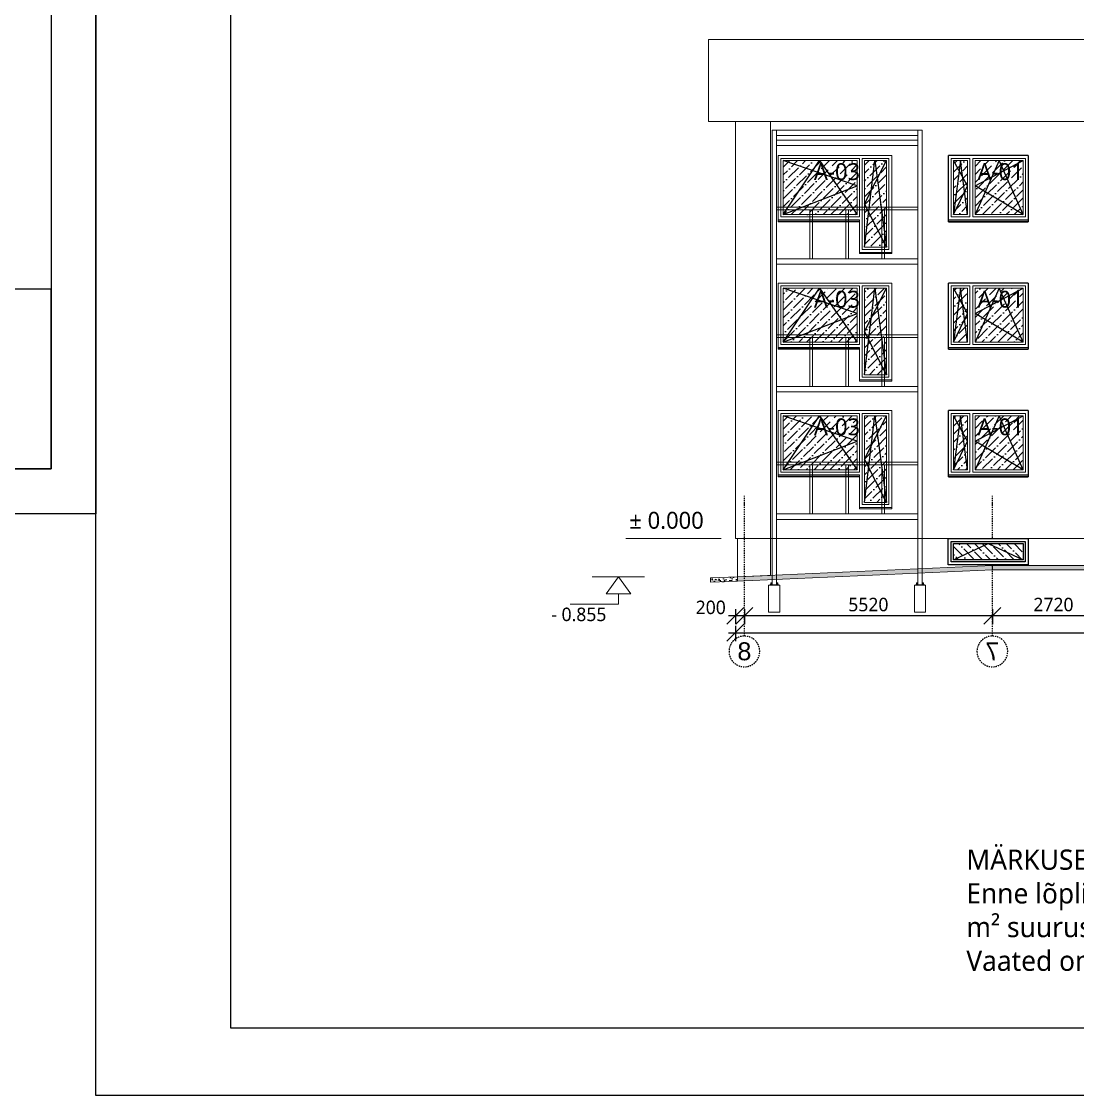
# Model space of a CAD drawing. Header units: millimetres. Extents: x 720925 to 840725318, y 793496 to 1061196.
# Drawn here: x 782267 to 805775, y 882996 to 906903 of the extents above; entities that cross this region are included whole.
import ezdxf
from ezdxf import colors
from ezdxf.entities.mleader import LeaderData, LeaderLine
from ezdxf.math import Vec2, Vec3

# ---------------------------------------------------------------- set-up
doc = ezdxf.new("R2010")
doc.units = ezdxf.units.MM
doc.header["$PDMODE"] = 2
doc.header["$PDSIZE"] = 5
doc.linetypes.add('DASHDOTX2', pattern=[50.8, 25.4, -12.7, 0, -12.7])
for name, color, linetype, lineweight in [('!ESP_Fassaad', 7, 'Continuous', 9), ('!ESP_Mõõt', 252, 'Continuous', 5), ('AVATÄITED VAADETEL', 7, 'Continuous', 9)]:
    doc.layers.add(name, color=color, linetype=linetype, lineweight=lineweight)
doc.layers.add('!ESP_no_print', color=252, linetype='Continuous', plot=False)
doc.layers.add('!ESP_Tekst', color=7, linetype='Continuous')
doc.layers.add('!ESP_Teljed', color=30, linetype='DASHDOTX2')
doc.styles.add('Annotative', font='malgunsl.ttf', dxfattribs={"height": 2})
doc.styles.add('Arial', font='arial.ttf')
doc.dimstyles.new('Annotative', dxfattribs={"dimtxt": 2, "dimasz": 2.5, "dimexe": 1.25, "dimexo": 0.625, "dimtad": 1, "dimdec": 0, "dimrnd": 5, "dimtxsty": 'Annotative', "dimblk": 'OBLIQUE', "dimcen": 0, "dimdle": 1, "dimadec": 0, "dimazin": 0, "dimtfac": 1, "dimtdec": 0, "dimtmove": 0, "dimatfit": 3, "dimfxl": 1, "dimfxlon": 1, "dimarcsym": 1})

# ---------------------------------------------------------------- blocks, each defined once
blk = doc.blocks.new('A$Cccaf8551')
at = {"layer": '!ESP_Teljed'}
for points in [[(34480, -3120), (34480, 0)], [(40000, -3120), (40000, 0)]]:
    blk.add_lwpolyline(points, dxfattribs=at)
for centre in [(34480, -3462), (40000, -3462)]:
    blk.add_circle(centre, 342, dxfattribs=at)
at = {"layer": '!ESP_Teljed', "char_height": 400, "width": 684.66, "attachment_point": 5, "style": 'Arial'}
for s, insert in [('7', (34480, -3462)), ('8', (40000, -3462))]:
    blk.add_mtext(s, dxfattribs=dict(at, insert=insert))
blk = doc.blocks.new('väikeaken')
at = {"linetype": 'ByBlock'}
blk.add_wipeout([(-54592, 228105), (-56372, 228105), (-56372, 226630), (-54592, 226630)], dxfattribs=at)
blk.add_lwpolyline([(-54592, 226630), (-56372, 226630), (-56372, 228105), (-54592, 228105)], close=True)
blk.add_wipeout([(-54592, 228105), (-56372, 228105), (-56372, 226630), (-54592, 226630)])
blk.add_wipeout([(-56372, 228105), (-54592, 228105), (-54592, 226630), (-56372, 226630)], dxfattribs=at)
blk.add_lwpolyline([(-56372, 226630), (-54592, 226630), (-54592, 228105), (-56372, 228105)], close=True)
blk.add_wipeout([(-54592, 228105), (-56372, 228105), (-56372, 226630), (-54592, 226630)])
h = blk.add_hatch()
h.set_pattern_fill('ANSI36', color=256, scale=1000)
h.set_pattern_definition([(45, (-56312.02, 226834.15), (66.291, 243.068), [312.5, -62.5, 0, -62.5])])
h.paths.add_polyline_path([(-56257, 227990), (-55942, 227990), (-55942, 226789), (-56257, 226788)])
h.paths.add_polyline_path([(-55777, 227990), (-54707, 227990), (-54707, 226788), (-55777, 226788)])
for points in [[(-56257, 226788), (-55942, 227427), (-56257, 227990)], [(-55942, 226788), (-56100, 227990), (-56257, 226788)]]:
    blk.add_lwpolyline(points)
at = {"ltscale": 15}
for points in [[(-54707, 226788), (-55242, 227990), (-55777, 226788)], [(-54707, 226788), (-55777, 227427), (-54707, 227990)]]:
    blk.add_lwpolyline(points, dxfattribs=at)
at = {"layer": 'AVATÄITED VAADETEL'}
for points in [[(-56372, 226644), (-54592, 226644), (-54592, 228105), (-56372, 228105)], [(-56372, 226673), (-54592, 226673), (-54592, 228105), (-56372, 228105)], [(-56307, 226738), (-55892, 226738), (-55892, 228040), (-56307, 228040)], [(-56257, 226788), (-55942, 226788), (-55942, 227990), (-56257, 227990)], [(-55827, 226738), (-54657, 226738), (-54657, 228040), (-55827, 228040)], [(-55777, 226788), (-54707, 226788), (-54707, 227990), (-55777, 227990)], [(-56372, 226644), (-54592, 226644), (-54592, 226673), (-56372, 226673)], [(-56372, 226630), (-54592, 226630), (-54592, 226644), (-56372, 226644)]]:
    blk.add_lwpolyline(points, close=True, dxfattribs=at)
blk = doc.blocks.new('A$Cbcc0dcf3')
at = {"linetype": 'ByBlock'}
blk.add_wipeout([(0, 0), (1780, 0), (1780, -590), (0, -590)], dxfattribs=at)
blk.add_lwpolyline([(0, 0), (0, -590), (1780, -590), (1780, 0)], close=True)
blk.add_wipeout([(1780, 0), (0, 0), (0, -590), (1780, -590)])
h = blk.add_hatch()
h.set_pattern_fill('ANSI36', color=256, scale=1000)
h.set_pattern_definition([(45, (564, -1272.17), (66.291, 243.068), [312.5, -62.5, 0, -62.5])])
h.paths.add_polyline_path([(1664, -116), (116, -116), (116, -474), (1664, -474)])
for points in [[(1780, 0), (0, 0), (0, -590), (1780, -590)], [(1714, -66), (66, -66), (66, -524), (1714, -524)], [(1664, -116), (116, -116), (116, -474), (1664, -474)]]:
    blk.add_lwpolyline(points, close=True)
blk.add_lwpolyline([(1664, -474), (890, -116), (116, -474)])
blk = doc.blocks.new('A$Ce865888e')
at = {"lineweight": 0}
blk.add_wipeout([(0, 0), (2530, 0), (2530, -2200), (1810, -2200), (1810, -1475), (0, -1475)], dxfattribs=at)
h = blk.add_hatch()
h.set_pattern_fill('ANSI36', color=256, scale=1000)
h.set_pattern_definition([(45, (-855421.06, -721637.28), (66.291261, 243.067956), [312.5, -62.5, 0, -62.5])])
h.paths.add_polyline_path([(2415, -115), (1925, -115), (1925, -2042), (2415, -2042)])
h.paths.add_polyline_path([(1760, -115), (115, -115), (115, -1317), (1760, -1317)])
at = {"ltscale": 15}
for points in [[(115, -1317), (923, -115), (1760, -1317)], [(115, -1317), (1760, -679), (115, -115)]]:
    blk.add_lwpolyline(points, dxfattribs=at)
for points in [[(2415, -2042), (1925, -1079), (2415, -115)], [(1925, -2042), (2155, -115), (2415, -2042)]]:
    blk.add_lwpolyline(points)
at = {"layer": 'AVATÄITED VAADETEL'}
for points in [[(2530, -2186), (1810, -2186), (1810, -1461), (0, -1461), (0, 0), (2530, 0)], [(2530, -2157), (1810, -2157), (1810, -1432), (0, -1432), (0, 0), (2530, 0)], [(1810, -1367), (65, -1367), (65, -65), (1810, -65)], [(1760, -1317), (115, -1317), (115, -115), (1760, -115)], [(2465, -2092), (1875, -2092), (1875, -65), (2465, -65)], [(2415, -2042), (1925, -2042), (1925, -115), (2415, -115)], [(1810, -1461), (0, -1461), (0, -1432), (1810, -1432)], [(1810, -1475), (0, -1475), (0, -1461), (1810, -1461)]]:
    blk.add_lwpolyline(points, close=True, dxfattribs=at)
blk = doc.blocks.new('*U523')
at = {"color": 150, "linetype": 'Continuous'}
blk.add_line((0, 0), (7.75, 0), dxfattribs=at)
at = {"color": 251, "linetype": 'Continuous'}
for p, q in [((3.88, 0), (2.05, -2.51)), ((3.88, 0), (5.7, -2.51)), ((5.7, -2.51), (2.05, -2.51)), ((3.88, -4.07), (3.88, -2.51)), ((3.88, -4.07), (11.02, -4.07))]:
    blk.add_line(p, q, dxfattribs=at)
at = {"color": 7, "style": 'Annotative'}
blk.add_attdef('-KÕRGUSMÄRK', (-2.84, -6.57), '', height=2, dxfattribs=at)
blk = doc.blocks.new('_Oblique')
at = {"color": 0, "linetype": 'ByBlock', "lineweight": -2}
blk.add_line((-0.5, -0.5), (0.5, 0.5), dxfattribs=at)
blk = doc.blocks.new('*D557')
at = {"layer": '!ESP_Mõõt', "color": 0, "lineweight": -2, "transparency": 16777216}
for p, q in [((806749, 893675), (803729, 893675)), ((803879, 893825), (803879, 893487)), ((806599, 893825), (806599, 893487))]:
    blk.add_line(p, q, dxfattribs=at)
at = {"layer": 'Defpoints', "color": 0, "lineweight": 0, "transparency": 16777216}
for p in [(803879, 894473), (806599, 894382), (803879, 893675)]:
    blk.add_point(p, dxfattribs=at)
at = {"layer": '!ESP_Mõõt', "color": 0, "lineweight": -2, "transparency": 16777216, "xscale": 375, "yscale": 375, "zscale": 375, "rotation": 180}
blk.add_blockref('_Oblique', (803879, 893675), dxfattribs=at)
at = {"layer": '!ESP_Mõõt', "color": 0, "lineweight": -2, "transparency": 16777216, "xscale": 375, "yscale": 375, "zscale": 375}
blk.add_blockref('_Oblique', (806599, 893675), dxfattribs=at)
at = {"layer": '!ESP_Mõõt', "color": 0, "lineweight": 0, "transparency": 16777216, "insert": (805239, 893923), "char_height": 300, "attachment_point": 5, "style": 'Annotative'}
blk.add_mtext('2720', dxfattribs=at)
blk = doc.blocks.new('*D558')
at = {"layer": '!ESP_Mõõt', "color": 0, "lineweight": -2, "transparency": 16777216}
for p, q in [((804029, 893675), (798209, 893675)), ((798359, 893825), (798359, 893487)), ((803879, 893825), (803879, 893487))]:
    blk.add_line(p, q, dxfattribs=at)
at = {"layer": 'Defpoints', "color": 0, "lineweight": 0, "transparency": 16777216}
for p in [(803879, 894473), (798359, 894237), (798359, 893675)]:
    blk.add_point(p, dxfattribs=at)
at = {"layer": '!ESP_Mõõt', "color": 0, "lineweight": -2, "transparency": 16777216, "xscale": 375, "yscale": 375, "zscale": 375, "rotation": 180}
blk.add_blockref('_Oblique', (798359, 893675), dxfattribs=at)
at = {"layer": '!ESP_Mõõt', "color": 0, "lineweight": -2, "transparency": 16777216, "xscale": 375, "yscale": 375, "zscale": 375}
blk.add_blockref('_Oblique', (803879, 893675), dxfattribs=at)
at = {"layer": '!ESP_Mõõt', "color": 0, "lineweight": 0, "transparency": 16777216, "insert": (801119, 893923), "char_height": 300, "attachment_point": 5, "style": 'Annotative'}
blk.add_mtext('5520', dxfattribs=at)
blk = doc.blocks.new('*D559')
at = {"layer": '!ESP_Mõõt', "color": 0, "lineweight": -2, "transparency": 16777216}
for p, q in [((798159, 893448), (798159, 893110)), ((838559, 893448), (838559, 893110)), ((798009, 893298), (838709, 893298))]:
    blk.add_line(p, q, dxfattribs=at)
at = {"layer": 'Defpoints', "color": 0, "lineweight": 0, "transparency": 16777216}
for p in [(798159, 895220), (838559, 895220), (838559, 893298)]:
    blk.add_point(p, dxfattribs=at)
at = {"layer": '!ESP_Mõõt', "color": 0, "lineweight": -2, "transparency": 16777216, "xscale": 375, "yscale": 375, "zscale": 375, "rotation": 180}
blk.add_blockref('_Oblique', (798159, 893298), dxfattribs=at)
at = {"layer": '!ESP_Mõõt', "color": 0, "lineweight": -2, "transparency": 16777216, "xscale": 375, "yscale": 375, "zscale": 375}
blk.add_blockref('_Oblique', (838559, 893298), dxfattribs=at)
at = {"layer": '!ESP_Mõõt', "color": 0, "lineweight": 0, "transparency": 16777216, "insert": (818359, 893547), "char_height": 300, "attachment_point": 5, "style": 'Annotative'}
blk.add_mtext('40400', dxfattribs=at)
blk = doc.blocks.new('*D552')
at = {"layer": '!ESP_Mõõt', "color": 0, "lineweight": -2, "transparency": 16777216}
for p, q in [((798509, 893675), (798009, 893675)), ((798159, 893825), (798159, 893487)), ((798359, 893825), (798359, 893487))]:
    blk.add_line(p, q, dxfattribs=at)
at = {"layer": 'Defpoints', "color": 0, "lineweight": 0, "transparency": 16777216}
for p in [(798159, 895220), (798359, 894237), (798159, 893675)]:
    blk.add_point(p, dxfattribs=at)
at = {"layer": '!ESP_Mõõt', "color": 0, "lineweight": -2, "transparency": 16777216, "xscale": 375, "yscale": 375, "zscale": 375, "rotation": 180}
blk.add_blockref('_Oblique', (798159, 893675), dxfattribs=at)
at = {"layer": '!ESP_Mõõt', "color": 0, "lineweight": -2, "transparency": 16777216, "xscale": 375, "yscale": 375, "zscale": 375}
blk.add_blockref('_Oblique', (798359, 893675), dxfattribs=at)
at = {"layer": '!ESP_Mõõt', "color": 0, "lineweight": 0, "transparency": 16777216, "insert": (797610, 893860), "char_height": 300, "attachment_point": 5, "style": 'Annotative'}
blk.add_mtext('200', dxfattribs=at)
blk = doc.blocks.new('_Dot')
at = {"color": 0, "linetype": 'ByBlock', "lineweight": -2}
blk.add_line((-0.5, 0), (-1, 0), dxfattribs=at)
at = {"color": 0, "linetype": 'ByBlock', "lineweight": -2, "const_width": 0.5}
blk.add_lwpolyline([(-0.25, 0, 1), (0.25, 0, 1)], format="xyb", close=True, dxfattribs=at)
blk = doc.blocks.new('A$C361e8574')
at = {"layer": '!ESP_Fassaad', "color": 8}
for points in [[(0, -9877), (100, -9877), (100, 244), (0, 244)], [(100, 244), (3245, 244), (3245, 124), (100, 124)], [(3245, -9877), (3345, -9877), (3345, 244), (3245, 244)], [(100, 19), (3245, 19), (3245, -101), (100, -101)], [(100, -1470), (3245, -1470), (3245, -1530), (100, -1530)], [(840, -1530), (900, -1530), (900, -2620), (840, -2620)], [(1642, -1530), (1702, -1530), (1702, -2620), (1642, -2620)], [(2444, -1530), (2504, -1530), (2504, -2620), (2444, -2620)], [(100, -2620), (3245, -2620), (3245, -2740), (100, -2740)], [(100, -4310), (3245, -4310), (3245, -4370), (100, -4370)], [(840, -4370), (900, -4370), (900, -5460), (840, -5460)], [(1642, -4370), (1702, -4370), (1702, -5460), (1642, -5460)], [(2444, -4370), (2504, -4370), (2504, -5460), (2444, -5460)], [(100, -5460), (3245, -5460), (3245, -5580), (100, -5580)], [(100, -7150), (3245, -7150), (3245, -7210), (100, -7210)], [(840, -7210), (900, -7210), (900, -8300), (840, -8300)], [(1642, -7210), (1702, -7210), (1702, -8300), (1642, -8300)], [(2444, -7210), (2504, -7210), (2504, -8300), (2444, -8300)], [(100, -8300), (3245, -8300), (3245, -8420), (100, -8420)], [(-75, -10487), (175, -10487), (175, -9887), (-75, -9887)], [(-50, -9877), (150, -9877), (150, -9887), (-50, -9887)], [(-32, -9864), (-8, -9864), (-8, -9877), (-32, -9877)], [(-28, -9837), (-12, -9837), (-12, -9887), (-28, -9887)], [(108, -9864), (132, -9864), (132, -9877), (108, -9877)], [(112, -9837), (128, -9837), (128, -9887), (112, -9887)], [(3170, -10487), (3420, -10487), (3420, -9887), (3170, -9887)], [(3195, -9877), (3395, -9877), (3395, -9887), (3195, -9887)], [(3213, -9864), (3237, -9864), (3237, -9877), (3213, -9877)], [(3217, -9837), (3233, -9837), (3233, -9887), (3217, -9887)], [(3353, -9864), (3377, -9864), (3377, -9877), (3353, -9877)], [(3357, -9837), (3373, -9837), (3373, -9887), (3357, -9887)]]:
    blk.add_lwpolyline(points, close=True, dxfattribs=at)

msp = doc.modelspace()

# ---------------------------------------------------------------- hatches: boundary and pattern name
at = {"lineweight": 0, "true_color": 0x636466}
h = msp.add_hatch(dxfattribs=at)
h.set_pattern_fill('AR-CONC', color=251)
h.set_pattern_definition([(50, (0, -60963.7), (182.184669, -15.939086), [19.05, -209.55]), (355, (0, -60963.7), (-35.243421, 191.056845), [15.24, -167.640584]), (100.451445, (15.18, -60965.03), (146.941247, 175.117752), [16.19001, -178.090245]), (46.1842, (0, -60912.9), (271.07904, -42.042328), [28.575, -314.325]), (96.635558, (22.6, -60916.4), (237.404134, 247.426125), [24.285023, -267.13561]), (351.18415, (0, -60912.9), (237.404134, 247.426125), [22.85997, -251.45973]), (21, (25.4, -60925.6), (151.614391, -102.265198), [19.05, -209.55]), (326, (25.4, -60925.6), (61.802028, 184.187966), [15.24, -167.64]), (71.451445, (38.03, -60934.12), (213.41642, 81.92277), [16.19001, -178.089938]), (37.5, (0, -60963.7), (3.0886033, 84.555039), [0, -165.608, 0, -170.18, 0, -168.275]), (7.5, (0, -60963.7), (66.8196625, 100.180575), [0, -97.028, 0, -161.798, 0, -64.135]), (327.5, (-56.64, -60963.7), (135.590595, -5.728744), [0, -63.5, 0, -198.12, 0, -262.89]), (317.5, (-82.04, -60963.7), (148.129181, 25.426491), [0, -82.55, 0, -131.572, 0, -186.69])])
h.paths.add_polyline_path([(803879, 894796.4), (798359, 894548.2), (798359, 894448.2), (803879, 894696.4)])
h.paths.add_polyline_path([(798359, 894548.2), (798208.9, 894541.4), (798208.9, 894441.4), (798359, 894448.2)])
h = msp.add_hatch(dxfattribs=at)
h.set_pattern_fill('AR-CONC', color=251)
h.set_pattern_definition([(50, (-13095, -59987.33), (182.184669, -15.939086), [19.05, -209.55]), (355, (-13095, -59987.33), (-35.243421, 191.056845), [15.24, -167.640584]), (100.451445, (-13079.82, -59988.66), (146.941247, 175.117752), [16.19001, -178.090245]), (46.1842, (-13095, -59936.53), (271.07904, -42.042328), [28.575, -314.325]), (96.635558, (-13072.4, -59940.04), (237.404134, 247.426125), [24.285023, -267.13561]), (351.18415, (-13095, -59936.53), (237.404134, 247.426125), [22.85997, -251.45973]), (21, (-13069.6, -59949.23), (151.614391, -102.265198), [19.05, -209.55]), (326, (-13069.6, -59949.23), (61.802028, 184.187966), [15.24, -167.64]), (71.451445, (-13056.97, -59957.76), (213.41642, 81.92277), [16.19001, -178.089938]), (37.5, (-13095, -59987.335), (3.0886033, 84.555039), [0, -165.608, 0, -170.18, 0, -168.275]), (7.5, (-13095, -59987.335), (66.8196625, 100.180575), [0, -97.028, 0, -161.798, 0, -64.135]), (327.5, (-13151.64, -59987.335), (135.590595, -5.728744), [0, -63.5, 0, -198.12, 0, -262.89]), (317.5, (-13177.04, -59987.33), (148.129181, 25.426491), [0, -82.55, 0, -131.572, 0, -186.69])])
h.paths.add_polyline_path([(803879, 894796.4), (832904, 894796.4), (832904, 894696.4), (803879, 894696.4)])
h = msp.add_hatch(dxfattribs=at)
h.set_pattern_fill('AR-CONC', color=251)
h.set_pattern_definition([(50, (302.82, -61198.7), (182.184669, -15.939086), [19.05, -209.55]), (355, (302.82, -61198.7), (-35.243421, 191.056845), [15.24, -167.640584]), (100.451445, (318, -61200.03), (146.941247, 175.117752), [16.19001, -178.090245]), (46.1842, (302.82, -61147.9), (271.07904, -42.042328), [28.575, -314.325]), (96.635558, (325.4, -61151.4), (237.404134, 247.426125), [24.285023, -267.13561]), (351.18415, (302.82, -61147.9), (237.404134, 247.426125), [22.85997, -251.45973]), (21, (328.22, -61160.6), (151.614391, -102.265198), [19.05, -209.55]), (326, (328.22, -61160.6), (61.802028, 184.187966), [15.24, -167.64]), (71.451445, (340.85, -61169.12), (213.41642, 81.92277), [16.19001, -178.089938]), (37.5, (302.82, -61198.7), (3.0886033, 84.555039), [0, -165.608, 0, -170.18, 0, -168.275]), (7.5, (302.82, -61198.7), (66.8196625, 100.180575), [0, -97.028, 0, -161.798, 0, -64.135]), (327.5, (246.18, -61198.7), (135.590595, -5.728744), [0, -63.5, 0, -198.12, 0, -262.89]), (317.5, (220.78, -61198.7), (148.129181, 25.426491), [0, -82.55, 0, -131.572, 0, -186.69])])
h.paths.add_polyline_path([(797601.4, 894521.4), (797601.4, 894421.4), (798208.9, 894441.4), (798208.9, 894541.4)])

# ---------------------------------------------------------------- linework, layer by layer
at = {"layer": '!ESP_Fassaad'}
for points in [[(797559, 904673.4), (839159, 904673.4), (839159, 906505.5), (797559, 906505.5)], [(798159, 904673.4), (838559, 904673.4), (838559, 895396.4), (798159, 895396.4)], [(803803.5, 895396.4), (803879, 895396.4), (803879, 894796.4), (798209, 894541.4), (798209, 895396.4), (803290.5, 895396.4)]]:
    msp.add_lwpolyline(points, close=True, dxfattribs=at)
for points in [[(803879, 895396.4), (798159, 895396.4), (798159, 904673.4), (838559, 904673.4), (838559, 895396.4), (832914.6, 895396.4)], [(797842.5, 895396.4), (795720.9, 895396.4)], [(803879, 894796.4), (803879, 894696.4), (798208.9, 894441.4), (798208.9, 894541.4), (803879, 894796.4)], [(803879, 894796.4), (803879, 894696.4), (832904, 894696.4), (832904, 894796.4), (803879, 894796.4)], [(798208.9, 894541.4), (797601.4, 894521.4), (797601.4, 894421.4), (798208.9, 894441.4), (798208.9, 894541.4)]]:
    msp.add_lwpolyline(points, dxfattribs=at)
at = {"layer": '!ESP_no_print'}
for points in [[(783925, 927546), (846925, 927546), (846925, 882996), (783925, 882996)], [(786925, 926046), (845425, 926046), (845425, 884496), (786925, 884496)], [(741925, 925645.1), (783925, 925645.1), (783925, 895945.1), (741925, 895945.1)], [(743925, 924645.1), (782925, 924645.1), (782925, 896945.1), (743925, 896945.1)], [(764925, 900945.1), (764925, 896945.1), (782925, 896945.1), (782925, 900945.1)]]:
    msp.add_lwpolyline(points, close=True, dxfattribs=at)
at = {"lineweight": 0}
for points in [[(798159, 904673.4), (798939, 904673.4), (798939, 895396.4), (798159, 895396.4)], [(798939, 895396.4), (798209, 895396.4), (798209, 894541.4), (798939, 894574.3)]]:
    msp.add_lwpolyline(points, close=True, dxfattribs=at)

# ---------------------------------------------------------------- block references
at = {"layer": '!ESP_Mõõt', "linetype": 'Continuous'}
ref = msp.add_blockref('*U523', (796135.9, 894541.4), dxfattribs=dict(at, xscale=-150, yscale=150, zscale=150))
ref.add_attrib('-KÕRGUSMÄRK', '- 0.855', (794061.9, 893556.1), dxfattribs={"layer": '0', "color": 7, "height": 300, "style": 'Annotative'})
at = {"lineweight": 0, "xscale": -1}
msp.add_blockref('A$Cccaf8551', (838359, 896343.3), dxfattribs=at)

# ---------------------------------------------------------------- texts
at = {"layer": '!ESP_Tekst', "linetype": 'Continuous', "insert": (796626.8, 895987.4), "char_height": 375, "width": 5934.326, "attachment_point": 2, "style": 'Annotative'}
msp.add_mtext('%%P 0.000', dxfattribs=at)
at = {"layer": '!ESP_Tekst', "insert": (803299.7, 888471.2), "char_height": 450, "width": 14935.19, "attachment_point": 1, "style": 'Annotative'}
msp.add_mtext('{\\fMalgun Gothic Semilight|b0|i0|c0|p34;MÄRKUSED:\\PEnne lõplikku värvivalikut teostada proovivärvimine 1 m² suurusel pinnal ning hinnata värvi sobivust.\\PVaated on koostatud inventariseerimisjooniste alusel.}', dxfattribs=at)

# ---------------------------------------------------------------- dimensions: what is measured, and where the dimension line sits
at = {"layer": '!ESP_Mõõt', "lineweight": 0}
dim = msp.add_linear_dim(base=(798159, 893674.5), p1=(798359, 894237.1), p2=(798159, 895219.8), angle=180, dimstyle='Annotative', dxfattribs=at)
dim.commit()
dim.dimension.update_dxf_attribs({"geometry": '*D552', "text_midpoint": (797610.2, 893610.9), "dimtype": 160})
for base, p1, p2, picture, middle in [((798359, 893674.5), (803879, 894472.6), (798359, 894237.1), '*D558', (801119, 893923.5)), ((803879, 893674.5), (806599, 894382), (803879, 894472.6), '*D557', (805239, 893923.5))]:
    dim = msp.add_linear_dim(base=base, p1=p1, p2=p2, angle=180, dimstyle='Annotative', dxfattribs=at)
    dim.commit()
    dim.dimension.update_dxf_attribs({"geometry": picture, "text_midpoint": middle})

# ---------------------------------------------------------------- leaders
at = {"layer": '!ESP_Tekst'}
ml = msp.add_multileader_mtext('Standard', dxfattribs=at)
ml.set_content('MINERAALVILL', color=256, style='Annotative')
ml.set_leader_properties(color=256)
ml.set_arrow_properties(name='DOT')
ml.build(insert=Vec2(0, 0))
ml.multileader.update_dxf_attribs({"leader_type": 0, "has_dogleg": 0, "text_left_attachment_type": 5, "text_right_attachment_type": 5, "dogleg_length": 0.036, "arrow_head_size": 0, "scale": 100})
ctx = ml.context
ctx.base_point, ctx.scale, ctx.char_height, ctx.arrow_head_size, ctx.landing_gap_size, ctx.plane_origin = Vec3(724933.4, 906453.2), 100, 250, 0, 0.9, Vec3(724755.6, 906372.2)
ctx.left_attachment, ctx.right_attachment = 5, 5
notes = []
notes.append((ctx, [(0, (1, 1, 0), (724929.8, 906453.2), (1, 0), 3.6, [(0, [(724930, 906453.2)], 0, [])])]))
ctx.mtext.insert, ctx.mtext.width, ctx.mtext.flow_direction = Vec3(724934.3, 906753.2), 8400003.837, 5
ml = msp.add_multileader_mtext('Standard', dxfattribs=at)
ml.set_content('VAHTPOLÜSTÜREEN EPS 120 PERIMEETER', color=256, style='Annotative')
ml.set_leader_properties(color=256)
ml.set_arrow_properties(name='DOT')
ml.build(insert=Vec2(0, 0))
ml.multileader.update_dxf_attribs({"leader_type": 0, "has_dogleg": 0, "text_left_attachment_type": 5, "text_right_attachment_type": 5, "dogleg_length": 0.036, "arrow_head_size": 0, "scale": 100})
ctx = ml.context
ctx.base_point, ctx.scale, ctx.char_height, ctx.arrow_head_size, ctx.landing_gap_size, ctx.plane_origin = Vec3(724933.4, 905853.2), 100, 250, 0, 0.9, Vec3(724755.6, 905772.2)
ctx.left_attachment, ctx.right_attachment = 5, 5
notes.append((ctx, [(0, (1, 1, 0), (724929.8, 905853.2), (1, 0), 3.6, [(0, [(724930, 905853.2)], 0, [])])]))
ctx.mtext.insert, ctx.mtext.width, ctx.mtext.flow_direction = Vec3(724934.3, 906204.5), 8400003.837, 5
ml = msp.add_multileader_mtext('Standard', dxfattribs=at)
ml.set_content('LAMMUTATAV KONSTRUKTSIOON', color=256, style='Annotative')
ml.set_leader_properties(color=256)
ml.set_arrow_properties(name='DOT')
ml.build(insert=Vec2(0, 0))
ml.multileader.update_dxf_attribs({"leader_type": 0, "has_dogleg": 0, "text_left_attachment_type": 5, "text_right_attachment_type": 5, "dogleg_length": 0.036, "arrow_head_size": 0, "scale": 100})
ctx = ml.context
ctx.base_point, ctx.scale, ctx.char_height, ctx.arrow_head_size, ctx.landing_gap_size, ctx.plane_origin = Vec3(724933.4, 905253.2), 100, 250, 0, 0.9, Vec3(724755.6, 905172.2)
ctx.left_attachment, ctx.right_attachment = 5, 5
notes.append((ctx, [(0, (1, 1, 0), (724929.8, 905253.2), (1, 0), 3.6, [(0, [(724930, 905253.2)], 0, [])])]))
ctx.mtext.insert, ctx.mtext.width, ctx.mtext.flow_direction = Vec3(724934.3, 905557.5), 8400003.837, 5
ml = msp.add_multileader_mtext('Standard', dxfattribs=at)
ml.set_content('PROJEKTEERITAV KONSTRUKTSIOON', color=256, style='Annotative')
ml.set_leader_properties(color=256)
ml.set_arrow_properties(name='DOT')
ml.build(insert=Vec2(0, 0))
ml.multileader.update_dxf_attribs({"leader_type": 0, "has_dogleg": 0, "text_left_attachment_type": 5, "text_right_attachment_type": 5, "dogleg_length": 0.036, "arrow_head_size": 0, "scale": 100})
ctx = ml.context
ctx.base_point, ctx.scale, ctx.char_height, ctx.arrow_head_size, ctx.landing_gap_size, ctx.plane_origin = Vec3(724933.4, 904653.2), 100, 250, 0, 0.9, Vec3(724755.6, 904572.2)
ctx.left_attachment, ctx.right_attachment = 5, 5
notes.append((ctx, [(0, (1, 1, 0), (724929.8, 904653.2), (1, 0), 3.6, [(0, [(724930, 904653.2)], 0, [])])]))
ctx.mtext.insert, ctx.mtext.width, ctx.mtext.flow_direction = Vec3(724934.3, 904957.5), 8400003.837, 5
for ctx, leaders in notes:
    for number, flags, end, landing, length, lines in leaders:
        leader = LeaderData()
        leader.index, (leader.has_last_leader_line, leader.has_dogleg_vector, leader.attachment_direction) = number, flags
        leader.last_leader_point, leader.dogleg_vector, leader.dogleg_length = Vec3(end), Vec3(landing), length
        for number, points, colour, breaks in lines:
            line = LeaderLine()
            line.index, line.vertices, line.color, line.breaks = number, Vec3.list(points), colors.encode_raw_color(colour), breaks
            leader.lines.append(line)
        ctx.leaders.append(leader)

# ---------------------------------------------------------------- next in the draw order: block references
at = {"lineweight": 0}
for p in [(799109, 903921.4), (799109, 901081.4), (799109, 898241.4)]:
    msp.add_blockref('A$Ce865888e', p, dxfattribs=at)
for p in [(859271.1, 675816.1), (859271.1, 672976.1), (859271.1, 670136.1)]:
    msp.add_blockref('väikeaken', p)
at = {"lineweight": 0, "xscale": -1}
msp.add_blockref('A$Cbcc0dcf3', (804679, 895396.4), dxfattribs=at)

# ---------------------------------------------------------------- next in the draw order: block references
msp.add_blockref('A$C361e8574', (802319, 904241.4), dxfattribs=at)

# ---------------------------------------------------------------- next in the draw order: texts
at = {"layer": '!ESP_Tekst', "char_height": 375, "width": 1016.405, "attachment_point": 3, "style": 'Annotative'}
for s, insert in [('A-03', (800935.2, 903748.5)), ('A-01', (804577.4, 903748.5)), ('A-03', (800935.2, 900908.5)), ('A-01', (804577.4, 900908.5)), ('A-03', (800935.2, 898068.5)), ('A-01', (804577.4, 898068.5))]:
    msp.add_mtext(s, dxfattribs=dict(at, insert=insert))

# ---------------------------------------------------------------- next in the draw order: dimensions: what is measured, and where the dimension line sits
at = {"layer": '!ESP_Mõõt', "lineweight": 0}
dim = msp.add_linear_dim(base=(838559, 893297.6), p1=(798159, 895219.8), p2=(838559, 895219.8), angle=180, dimstyle='Annotative', dxfattribs=at)
dim.commit()
dim.dimension.update_dxf_attribs({"geometry": '*D559', "text_midpoint": (818359, 893546.5)})

# ---------------------------------------------------------------- next in the draw order: leaders
at = {"layer": '!ESP_Tekst'}
ml = msp.add_multileader_mtext('Standard', dxfattribs=at)
ml.set_content('PUISTEVILL', color=256, style='Annotative')
ml.set_leader_properties(color=256)
ml.set_arrow_properties(name='DOT')
ml.build(insert=Vec2(0, 0))
ml.multileader.update_dxf_attribs({"leader_type": 0, "has_dogleg": 0, "text_left_attachment_type": 5, "text_right_attachment_type": 5, "dogleg_length": 0.036, "arrow_head_size": 0, "scale": 100})
ctx = ml.context
ctx.base_point, ctx.scale, ctx.char_height, ctx.arrow_head_size, ctx.landing_gap_size, ctx.plane_origin = Vec3(724933.4, 904053.2), 100, 250, 0, 0.9, Vec3(724755.6, 903972.2)
ctx.left_attachment, ctx.right_attachment = 5, 5
notes = []
notes.append((ctx, [(0, (1, 1, 0), (724929.8, 904053.2), (1, 0), 3.6, [(0, [(724930, 904053.2)], 0, [])])]))
ctx.mtext.insert, ctx.mtext.width, ctx.mtext.flow_direction = Vec3(724934.3, 904357.5), 8400003.837, 5
ml = msp.add_multileader_mtext('Standard', dxfattribs=at)
ml.set_content('OLEMASOLEV PUISTEVILL', color=256, style='Annotative')
ml.set_leader_properties(color=256)
ml.set_arrow_properties(name='DOT')
ml.build(insert=Vec2(0, 0))
ml.multileader.update_dxf_attribs({"leader_type": 0, "has_dogleg": 0, "text_left_attachment_type": 5, "text_right_attachment_type": 5, "dogleg_length": 0.036, "arrow_head_size": 0, "scale": 100})
ctx = ml.context
ctx.base_point, ctx.scale, ctx.char_height, ctx.arrow_head_size, ctx.landing_gap_size, ctx.plane_origin = Vec3(724933.4, 903453.2), 100, 250, 0, 0.9, Vec3(724755.6, 903372.2)
ctx.left_attachment, ctx.right_attachment = 5, 5
notes.append((ctx, [(0, (1, 1, 0), (724929.8, 903453.2), (1, 0), 3.6, [(0, [(724930, 903453.2)], 0, [])])]))
ctx.mtext.insert, ctx.mtext.width, ctx.mtext.flow_direction = Vec3(724934.3, 903757.5), 8400003.837, 5
ml = msp.add_multileader_mtext('Standard', dxfattribs=at)
ml.set_content('OLEMASOLEV KONSTRUKTSIOON', color=256, style='Annotative')
ml.set_leader_properties(color=256)
ml.set_arrow_properties(name='DOT')
ml.build(insert=Vec2(0, 0))
ml.multileader.update_dxf_attribs({"leader_type": 0, "has_dogleg": 0, "text_left_attachment_type": 5, "text_right_attachment_type": 5, "dogleg_length": 0.036, "arrow_head_size": 0, "scale": 100})
ctx = ml.context
ctx.base_point, ctx.scale, ctx.char_height, ctx.arrow_head_size, ctx.landing_gap_size, ctx.plane_origin = Vec3(724933.4, 902853.2), 100, 250, 0, 0.9, Vec3(724755.6, 902772.2)
ctx.left_attachment, ctx.right_attachment = 5, 5
notes.append((ctx, [(0, (1, 1, 0), (724929.8, 902853.2), (1, 0), 3.6, [(0, [(724930, 902853.2)], 0, [])])]))
ctx.mtext.insert, ctx.mtext.width, ctx.mtext.flow_direction = Vec3(724934.3, 903157.5), 8400003.837, 5
ml = msp.add_multileader_mtext('Standard', dxfattribs=at)
ml.set_content('EI60 TULETÕKKESEKTSIOONI ERALDUSJOON', color=256, style='Annotative')
ml.set_leader_properties(color=256)
ml.set_arrow_properties(name='DOT')
ml.build(insert=Vec2(0, 0))
ml.multileader.update_dxf_attribs({"leader_type": 0, "has_dogleg": 0, "text_left_attachment_type": 5, "text_right_attachment_type": 5, "dogleg_length": 0.036, "arrow_head_size": 0, "scale": 100})
ctx = ml.context
ctx.base_point, ctx.scale, ctx.char_height, ctx.arrow_head_size, ctx.landing_gap_size, ctx.plane_origin = Vec3(724933.4, 902294.9), 100, 250, 0, 0.9, Vec3(724755.6, 902236.8)
ctx.left_attachment, ctx.right_attachment = 5, 5
notes.append((ctx, [(0, (1, 1, 0), (724929.8, 902294.9), (1, 0), 3.6, [(0, [(724930, 902317.8)], 0, [])])]))
ctx.mtext.insert, ctx.mtext.width, ctx.mtext.flow_direction = Vec3(724934.3, 902655.6), 8400003.837, 5
ml = msp.add_multileader_mtext('Standard', dxfattribs=at)
ml.set_content('EI90 TULETÕKKESEKTSIOONI ERALDUSJOON', color=256, style='Annotative')
ml.set_leader_properties(color=256)
ml.set_arrow_properties(name='DOT')
ml.build(insert=Vec2(0, 0))
ml.multileader.update_dxf_attribs({"leader_type": 0, "has_dogleg": 0, "text_left_attachment_type": 5, "text_right_attachment_type": 5, "dogleg_length": 0.036, "arrow_head_size": 0, "scale": 100})
ctx = ml.context
ctx.base_point, ctx.scale, ctx.char_height, ctx.arrow_head_size, ctx.landing_gap_size, ctx.plane_origin = Vec3(724933.4, 901694.9), 100, 250, 0, 0.9, Vec3(724755.6, 901636.8)
ctx.left_attachment, ctx.right_attachment = 5, 5
notes.append((ctx, [(0, (1, 1, 0), (724929.8, 901694.9), (1, 0), 3.6, [(0, [(724930, 901717.8)], 0, [])])]))
ctx.mtext.insert, ctx.mtext.width, ctx.mtext.flow_direction = Vec3(724934.3, 902055.6), 8400003.837, 5
for ctx, leaders in notes:
    for number, flags, end, landing, length, lines in leaders:
        leader = LeaderData()
        leader.index, (leader.has_last_leader_line, leader.has_dogleg_vector, leader.attachment_direction) = number, flags
        leader.last_leader_point, leader.dogleg_vector, leader.dogleg_length = Vec3(end), Vec3(landing), length
        for number, points, colour, breaks in lines:
            line = LeaderLine()
            line.index, line.vertices, line.color, line.breaks = number, Vec3.list(points), colors.encode_raw_color(colour), breaks
            leader.lines.append(line)
        ctx.leaders.append(leader)

doc.saveas('drawing.dxf')
